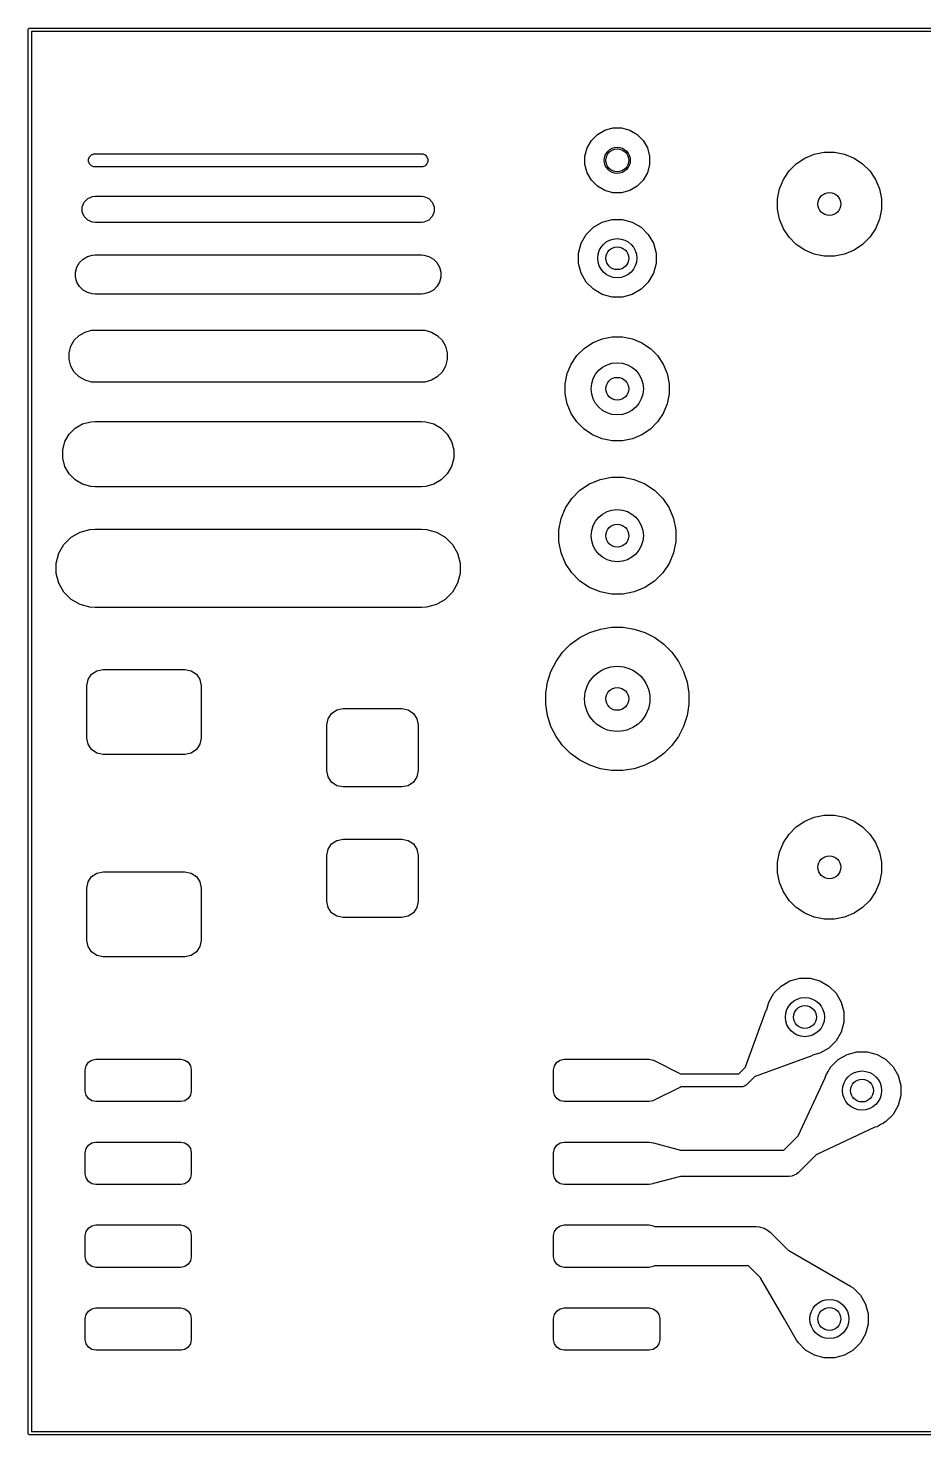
# Model space of a CAD drawing. Extents: x 126 to 188.3, y -91.5 to -70.
# Drawn here: x 125.97 to 139.7, y -91.52 to -69.97 of the extents above; entities that cross this region are included whole.
import ezdxf

# ---------------------------------------------------------------- set-up
doc = ezdxf.new("R2010")
doc.units = 0
doc.layers.add('BLACK', color=7, linetype='CONTINUOUS')

msp = doc.modelspace()

# ---------------------------------------------------------------- linework, layer by layer
at = {"layer": 'BLACK', "linetype": 'CONTINUOUS'}
for p, q in [((125.975, -70), (125.976903, -69.990433)), ((125.975, -91.5), (125.975, -70)), ((125.976903, -69.990433), (125.990433, -69.976903)), ((125.990433, -69.976903), (126, -69.975)), ((126, -69.975), (156.25, -69.975)), ((126.025, -70.025), (126.025, -91.475)), ((156.225, -70.025), (126.025, -70.025)), ((134.695619, -71.603323), (134.808658, -71.53806)), ((134.808658, -71.53806), (134.934737, -71.504278)), ((134.934737, -71.504278), (135.065263, -71.504278)), ((135.065263, -71.504278), (135.191342, -71.53806)), ((135.191342, -71.53806), (135.304381, -71.603323)), ((134.53806, -71.808658), (134.603323, -71.695619)), ((134.603323, -71.695619), (134.695619, -71.603323)), ((135.304381, -71.603323), (135.396677, -71.695619)), ((135.396677, -71.695619), (135.46194, -71.808658)), ((126.901921, -71.980491), (126.916853, -71.944443)), ((126.916853, -71.944443), (126.944443, -71.916853)), ((126.944443, -71.916853), (126.980491, -71.901921)), ((126.980491, -71.901921), (127, -71.9)), ((127, -71.9), (132, -71.9)), ((132, -71.9), (132.019509, -71.901921)), ((132.019509, -71.901921), (132.055557, -71.916853)), ((132.055557, -71.916853), (132.083147, -71.944443)), ((132.083147, -71.944443), (132.098079, -71.980491)), ((134.504278, -71.934737), (134.53806, -71.808658)), ((134.504278, -72.065263), (134.504278, -71.934737)), ((135.46194, -71.808658), (135.495722, -71.934737)), ((135.495722, -71.934737), (135.495722, -72.065263)), ((137.742485, -72.051592), (137.872883, -71.964463)), ((137.872883, -71.964463), (138.017772, -71.904448)), ((138.017772, -71.904448), (138.171586, -71.873852)), ((138.171586, -71.873852), (138.328414, -71.873852)), ((138.328414, -71.873852), (138.482228, -71.904448)), ((138.482228, -71.904448), (138.627117, -71.964463)), ((138.627117, -71.964463), (138.757515, -72.051592)), ((126.901921, -72.019509), (126.901921, -71.980491)), ((126.916853, -72.055557), (126.901921, -72.019509)), ((126.944443, -72.083147), (126.916853, -72.055557)), ((126.980491, -72.098079), (126.944443, -72.083147)), ((127, -72.1), (126.980491, -72.098079)), ((132, -72.1), (127, -72.1)), ((132.019509, -72.098079), (132, -72.1)), ((132.055557, -72.083147), (132.019509, -72.098079)), ((132.083147, -72.055557), (132.055557, -72.083147)), ((132.098079, -72.019509), (132.083147, -72.055557)), ((132.098079, -71.980491), (132.098079, -72.019509)), ((134.53806, -72.191342), (134.504278, -72.065263)), ((134.603323, -72.304381), (134.53806, -72.191342)), ((135.46194, -72.191342), (135.396677, -72.304381)), ((135.495722, -72.065263), (135.46194, -72.191342)), ((137.544463, -72.292883), (137.631592, -72.162485)), ((137.631592, -72.162485), (137.742485, -72.051592)), ((138.757515, -72.051592), (138.868408, -72.162485)), ((138.868408, -72.162485), (138.955537, -72.292883)), ((134.695619, -72.396677), (134.603323, -72.304381)), ((134.808658, -72.46194), (134.695619, -72.396677)), ((135.304381, -72.396677), (135.191342, -72.46194)), ((135.396677, -72.304381), (135.304381, -72.396677)), ((137.484448, -72.437772), (137.544463, -72.292883)), ((138.955537, -72.292883), (139.015552, -72.437772)), ((126.833706, -72.638886), (126.888886, -72.583706)), ((126.888886, -72.583706), (126.960982, -72.553843)), ((126.960982, -72.553843), (127, -72.55)), ((127, -72.55), (132, -72.55)), ((132, -72.55), (132.039018, -72.553843)), ((132.039018, -72.553843), (132.111114, -72.583706)), ((132.111114, -72.583706), (132.166294, -72.638886)), ((134.934737, -72.495722), (134.808658, -72.46194)), ((135.065263, -72.495722), (134.934737, -72.495722)), ((135.191342, -72.46194), (135.065263, -72.495722)), ((137.453852, -72.591586), (137.484448, -72.437772)), ((137.453852, -72.748414), (137.453852, -72.591586)), ((139.015552, -72.437772), (139.046148, -72.591586)), ((139.046148, -72.591586), (139.046148, -72.748414)), ((126.803843, -72.710982), (126.833706, -72.638886)), ((126.803843, -72.789018), (126.803843, -72.710982)), ((126.833706, -72.861114), (126.803843, -72.789018)), ((132.166294, -72.638886), (132.196157, -72.710982)), ((132.196157, -72.789018), (132.166294, -72.861114)), ((132.196157, -72.710982), (132.196157, -72.789018)), ((137.484448, -72.902228), (137.453852, -72.748414)), ((139.046148, -72.748414), (139.015552, -72.902228)), ((126.888886, -72.916294), (126.833706, -72.861114)), ((126.960982, -72.946157), (126.888886, -72.916294)), ((127, -72.95), (126.960982, -72.946157)), ((132, -72.95), (127, -72.95)), ((132.039018, -72.946157), (132, -72.95)), ((132.111114, -72.916294), (132.039018, -72.946157)), ((132.166294, -72.861114), (132.111114, -72.916294)), ((134.523988, -73.134743), (134.634743, -73.023988)), ((134.634743, -73.023988), (134.77039, -72.945672)), ((134.77039, -72.945672), (134.921684, -72.905133)), ((134.921684, -72.905133), (135.078316, -72.905133)), ((135.078316, -72.905133), (135.22961, -72.945672)), ((135.22961, -72.945672), (135.365257, -73.023988)), ((135.365257, -73.023988), (135.476012, -73.134743)), ((137.544463, -73.047117), (137.484448, -72.902228)), ((137.631592, -73.177515), (137.544463, -73.047117)), ((138.955537, -73.047117), (138.868408, -73.177515)), ((139.015552, -72.902228), (138.955537, -73.047117)), ((134.445672, -73.27039), (134.523988, -73.134743)), ((135.476012, -73.134743), (135.554328, -73.27039)), ((137.742485, -73.288408), (137.631592, -73.177515)), ((138.868408, -73.177515), (138.757515, -73.288408)), ((126.817372, -73.511994), (126.885195, -73.472836)), ((126.885195, -73.472836), (126.960842, -73.452567)), ((126.960842, -73.452567), (127, -73.45)), ((127, -73.45), (132, -73.45)), ((132, -73.45), (132.039158, -73.452567)), ((132.039158, -73.452567), (132.114805, -73.472836)), ((132.114805, -73.472836), (132.182628, -73.511994)), ((134.405133, -73.421684), (134.445672, -73.27039)), ((134.405133, -73.578316), (134.405133, -73.421684)), ((135.554328, -73.27039), (135.594867, -73.421684)), ((135.594867, -73.421684), (135.594867, -73.578316)), ((137.872883, -73.375537), (137.742485, -73.288408)), ((138.017772, -73.435552), (137.872883, -73.375537)), ((138.171586, -73.466148), (138.017772, -73.435552)), ((138.328414, -73.466148), (138.171586, -73.466148)), ((138.482228, -73.435552), (138.328414, -73.466148)), ((138.627117, -73.375537), (138.482228, -73.435552)), ((138.757515, -73.288408), (138.627117, -73.375537)), ((126.702567, -73.710842), (126.722836, -73.635195)), ((126.722836, -73.635195), (126.761994, -73.567372)), ((126.761994, -73.567372), (126.817372, -73.511994)), ((132.182628, -73.511994), (132.238006, -73.567372)), ((132.238006, -73.567372), (132.277164, -73.635195)), ((132.277164, -73.635195), (132.297433, -73.710842)), ((134.445672, -73.72961), (134.405133, -73.578316)), ((135.594867, -73.578316), (135.554328, -73.72961)), ((126.702567, -73.789158), (126.702567, -73.710842)), ((126.722836, -73.864805), (126.702567, -73.789158)), ((126.761994, -73.932628), (126.722836, -73.864805)), ((132.277164, -73.864805), (132.238006, -73.932628)), ((132.297433, -73.789158), (132.277164, -73.864805)), ((132.297433, -73.710842), (132.297433, -73.789158)), ((134.523988, -73.865257), (134.445672, -73.72961)), ((134.634743, -73.976012), (134.523988, -73.865257)), ((135.476012, -73.865257), (135.365257, -73.976012)), ((135.554328, -73.72961), (135.476012, -73.865257)), ((126.817372, -73.988006), (126.761994, -73.932628)), ((126.885195, -74.027164), (126.817372, -73.988006)), ((126.960842, -74.047433), (126.885195, -74.027164)), ((127, -74.05), (126.960842, -74.047433)), ((132, -74.05), (127, -74.05)), ((132.039158, -74.047433), (132, -74.05)), ((132.114805, -74.027164), (132.039158, -74.047433)), ((132.182628, -73.988006), (132.114805, -74.027164)), ((132.238006, -73.932628), (132.182628, -73.988006)), ((134.77039, -74.054328), (134.634743, -73.976012)), ((134.921684, -74.094867), (134.77039, -74.054328)), ((135.078316, -74.094867), (134.921684, -74.094867)), ((135.22961, -74.054328), (135.078316, -74.094867)), ((135.365257, -73.976012), (135.22961, -74.054328)), ((126.630448, -74.846927), (126.682659, -74.756495)), ((126.682659, -74.756495), (126.756495, -74.682659)), ((126.756495, -74.682659), (126.846927, -74.630448)), ((126.846927, -74.630448), (126.94779, -74.603422)), ((126.94779, -74.603422), (127, -74.6)), ((127, -74.6), (132, -74.6)), ((132, -74.6), (132.05221, -74.603422)), ((132.05221, -74.603422), (132.153073, -74.630448)), ((132.153073, -74.630448), (132.243505, -74.682659)), ((132.243505, -74.682659), (132.317341, -74.756495)), ((132.317341, -74.756495), (132.369552, -74.846927)), ((134.622883, -74.794463), (134.767772, -74.734448)), ((134.767772, -74.734448), (134.921586, -74.703852)), ((134.921586, -74.703852), (135.078414, -74.703852)), ((135.078414, -74.703852), (135.232228, -74.734448)), ((135.232228, -74.734448), (135.377117, -74.794463)), ((126.603422, -74.94779), (126.630448, -74.846927)), ((126.603422, -75.05221), (126.603422, -74.94779)), ((132.369552, -74.846927), (132.396578, -74.94779)), ((132.396578, -74.94779), (132.396578, -75.05221)), ((134.294463, -75.122883), (134.381592, -74.992485)), ((134.381592, -74.992485), (134.492485, -74.881592)), ((134.492485, -74.881592), (134.622883, -74.794463)), ((135.377117, -74.794463), (135.507515, -74.881592)), ((135.507515, -74.881592), (135.618408, -74.992485)), ((135.618408, -74.992485), (135.705537, -75.122883)), ((126.630448, -75.153073), (126.603422, -75.05221)), ((126.682659, -75.243505), (126.630448, -75.153073)), ((132.369552, -75.153073), (132.317341, -75.243505)), ((132.396578, -75.05221), (132.369552, -75.153073)), ((134.234448, -75.267772), (134.294463, -75.122883)), ((135.705537, -75.122883), (135.765552, -75.267772)), ((126.756495, -75.317341), (126.682659, -75.243505)), ((126.846927, -75.369552), (126.756495, -75.317341)), ((126.94779, -75.396578), (126.846927, -75.369552)), ((127, -75.4), (126.94779, -75.396578)), ((132, -75.4), (127, -75.4)), ((132.05221, -75.396578), (132, -75.4)), ((132.153073, -75.369552), (132.05221, -75.396578)), ((132.243505, -75.317341), (132.153073, -75.369552)), ((132.317341, -75.243505), (132.243505, -75.317341)), ((134.203852, -75.421586), (134.234448, -75.267772)), ((134.203852, -75.578414), (134.203852, -75.421586)), ((135.765552, -75.267772), (135.796148, -75.421586)), ((135.796148, -75.421586), (135.796148, -75.578414)), ((134.234448, -75.732228), (134.203852, -75.578414)), ((135.796148, -75.578414), (135.765552, -75.732228)), ((134.294463, -75.877117), (134.234448, -75.732228)), ((135.765552, -75.732228), (135.705537, -75.877117)), ((126.695619, -76.103323), (126.808658, -76.03806)), ((126.808658, -76.03806), (126.934737, -76.004278)), ((126.934737, -76.004278), (127, -76)), ((127, -76), (132, -76)), ((132, -76), (132.065263, -76.004278)), ((132.065263, -76.004278), (132.191342, -76.03806)), ((132.191342, -76.03806), (132.304381, -76.103323)), ((134.381592, -76.007515), (134.294463, -75.877117)), ((134.492485, -76.118408), (134.381592, -76.007515)), ((135.618408, -76.007515), (135.507515, -76.118408)), ((135.705537, -75.877117), (135.618408, -76.007515)), ((126.53806, -76.308658), (126.603323, -76.195619)), ((126.603323, -76.195619), (126.695619, -76.103323)), ((132.304381, -76.103323), (132.396677, -76.195619)), ((132.396677, -76.195619), (132.46194, -76.308658)), ((134.622883, -76.205537), (134.492485, -76.118408)), ((134.767772, -76.265552), (134.622883, -76.205537)), ((134.921586, -76.296148), (134.767772, -76.265552)), ((135.232228, -76.265552), (135.078414, -76.296148)), ((135.377117, -76.205537), (135.232228, -76.265552)), ((135.507515, -76.118408), (135.377117, -76.205537)), ((126.504278, -76.434737), (126.53806, -76.308658)), ((126.504278, -76.565263), (126.504278, -76.434737)), ((132.46194, -76.308658), (132.495722, -76.434737)), ((132.495722, -76.434737), (132.495722, -76.565263)), ((135.078414, -76.296148), (134.921586, -76.296148)), ((126.53806, -76.691342), (126.504278, -76.565263)), ((126.603323, -76.804381), (126.53806, -76.691342)), ((132.46194, -76.691342), (132.396677, -76.804381)), ((132.495722, -76.565263), (132.46194, -76.691342)), ((126.695619, -76.896677), (126.603323, -76.804381)), ((126.808658, -76.96194), (126.695619, -76.896677)), ((132.304381, -76.896677), (132.191342, -76.96194)), ((132.396677, -76.804381), (132.304381, -76.896677)), ((134.575743, -76.956271), (134.738744, -76.888754)), ((134.738744, -76.888754), (134.911785, -76.854334)), ((134.911785, -76.854334), (135.088215, -76.854334)), ((135.088215, -76.854334), (135.261256, -76.888754)), ((135.261256, -76.888754), (135.424257, -76.956271)), ((126.934737, -76.995722), (126.808658, -76.96194)), ((127, -77), (126.934737, -76.995722)), ((132, -77), (127, -77)), ((132.065263, -76.995722), (132, -77)), ((132.191342, -76.96194), (132.065263, -76.995722)), ((134.304291, -77.179046), (134.429046, -77.054291)), ((134.429046, -77.054291), (134.575743, -76.956271)), ((135.424257, -76.956271), (135.570954, -77.054291)), ((135.570954, -77.054291), (135.695709, -77.179046)), ((134.138754, -77.488744), (134.206271, -77.325743)), ((134.206271, -77.325743), (134.304291, -77.179046)), ((135.695709, -77.179046), (135.793729, -77.325743)), ((135.793729, -77.325743), (135.861246, -77.488744)), ((134.104334, -77.661785), (134.138754, -77.488744)), ((135.861246, -77.488744), (135.895666, -77.661785)), ((126.523988, -77.884743), (126.634743, -77.773988)), ((126.634743, -77.773988), (126.77039, -77.695672)), ((126.77039, -77.695672), (126.921684, -77.655133)), ((126.921684, -77.655133), (127, -77.65)), ((127, -77.65), (132, -77.65)), ((132, -77.65), (132.078316, -77.655133)), ((132.078316, -77.655133), (132.22961, -77.695672)), ((132.22961, -77.695672), (132.365257, -77.773988)), ((132.365257, -77.773988), (132.476012, -77.884743)), ((134.104334, -77.838215), (134.104334, -77.661785)), ((135.895666, -77.661785), (135.895666, -77.838215)), ((126.445672, -78.02039), (126.523988, -77.884743)), ((132.476012, -77.884743), (132.554328, -78.02039)), ((134.138754, -78.011256), (134.104334, -77.838215)), ((135.895666, -77.838215), (135.861246, -78.011256)), ((126.405133, -78.171684), (126.445672, -78.02039)), ((126.405133, -78.328316), (126.405133, -78.171684)), ((132.554328, -78.02039), (132.594867, -78.171684)), ((132.594867, -78.171684), (132.594867, -78.328316)), ((134.206271, -78.174257), (134.138754, -78.011256)), ((134.304291, -78.320954), (134.206271, -78.174257)), ((135.793729, -78.174257), (135.695709, -78.320954)), ((135.861246, -78.011256), (135.793729, -78.174257)), ((126.445672, -78.47961), (126.405133, -78.328316)), ((132.594867, -78.328316), (132.554328, -78.47961)), ((134.429046, -78.445709), (134.304291, -78.320954)), ((135.695709, -78.320954), (135.570954, -78.445709)), ((126.523988, -78.615257), (126.445672, -78.47961)), ((126.634743, -78.726012), (126.523988, -78.615257)), ((132.476012, -78.615257), (132.365257, -78.726012)), ((132.554328, -78.47961), (132.476012, -78.615257)), ((134.575743, -78.543729), (134.429046, -78.445709)), ((134.738744, -78.611246), (134.575743, -78.543729)), ((134.911785, -78.645666), (134.738744, -78.611246)), ((135.088215, -78.645666), (134.911785, -78.645666)), ((135.261256, -78.611246), (135.088215, -78.645666)), ((135.424257, -78.543729), (135.261256, -78.611246)), ((135.570954, -78.445709), (135.424257, -78.543729)), ((126.77039, -78.804328), (126.634743, -78.726012)), ((126.921684, -78.844867), (126.77039, -78.804328)), ((127, -78.85), (126.921684, -78.844867)), ((132, -78.85), (127, -78.85)), ((132.078316, -78.844867), (132, -78.85)), ((132.22961, -78.804328), (132.078316, -78.844867)), ((132.365257, -78.726012), (132.22961, -78.804328)), ((134.425252, -79.312096), (134.579048, -79.233733)), ((134.579048, -79.233733), (134.74321, -79.180393)), ((134.74321, -79.180393), (134.913695, -79.153391)), ((134.913695, -79.153391), (135.086305, -79.153391)), ((135.086305, -79.153391), (135.25679, -79.180393)), ((135.25679, -79.180393), (135.420952, -79.233733)), ((135.420952, -79.233733), (135.574748, -79.312096)), ((134.163553, -79.535607), (134.285607, -79.413553)), ((134.285607, -79.413553), (134.425252, -79.312096)), ((135.574748, -79.312096), (135.714393, -79.413553)), ((135.714393, -79.413553), (135.836447, -79.535607)), ((133.983733, -79.829048), (134.062096, -79.675252)), ((134.062096, -79.675252), (134.163553, -79.535607)), ((135.836447, -79.535607), (135.937904, -79.675252)), ((135.937904, -79.675252), (136.016267, -79.829048)), ((126.89403, -79.954329), (126.948223, -79.873223)), ((126.948223, -79.873223), (127.029329, -79.81903)), ((127.029329, -79.81903), (127.125, -79.8)), ((127.125, -79.8), (128.375, -79.8)), ((128.375, -79.8), (128.470671, -79.81903)), ((128.470671, -79.81903), (128.551777, -79.873223)), ((128.551777, -79.873223), (128.60597, -79.954329)), ((133.930393, -79.99321), (133.983733, -79.829048)), ((136.016267, -79.829048), (136.069607, -79.99321)), ((126.875, -80.05), (126.89403, -79.954329)), ((126.875, -80.85), (126.875, -80.05)), ((128.60597, -79.954329), (128.625, -80.05)), ((128.625, -80.05), (128.625, -80.85)), ((133.903391, -80.163695), (133.930393, -79.99321)), ((133.903391, -80.336305), (133.903391, -80.163695)), ((136.069607, -79.99321), (136.096609, -80.163695)), ((136.096609, -80.163695), (136.096609, -80.336305)), ((133.930393, -80.50679), (133.903391, -80.336305)), ((136.096609, -80.336305), (136.069607, -80.50679)), ((130.55, -80.65), (130.56903, -80.554329)), ((130.56903, -80.554329), (130.623223, -80.473223)), ((130.623223, -80.473223), (130.704329, -80.41903)), ((130.704329, -80.41903), (130.8, -80.4)), ((130.8, -80.4), (131.7, -80.4)), ((131.7, -80.4), (131.795671, -80.41903)), ((131.795671, -80.41903), (131.876777, -80.473223)), ((131.876777, -80.473223), (131.93097, -80.554329)), ((131.93097, -80.554329), (131.95, -80.65)), ((133.983733, -80.670952), (133.930393, -80.50679)), ((136.069607, -80.50679), (136.016267, -80.670952)), ((130.55, -81.35), (130.55, -80.65)), ((131.95, -80.65), (131.95, -81.35)), ((134.062096, -80.824748), (133.983733, -80.670952)), ((136.016267, -80.670952), (135.937904, -80.824748)), ((126.89403, -80.945671), (126.875, -80.85)), ((126.948223, -81.026777), (126.89403, -80.945671)), ((127.029329, -81.08097), (126.948223, -81.026777)), ((128.551777, -81.026777), (128.470671, -81.08097)), ((128.60597, -80.945671), (128.551777, -81.026777)), ((128.625, -80.85), (128.60597, -80.945671)), ((134.163553, -80.964393), (134.062096, -80.824748)), ((134.285607, -81.086447), (134.163553, -80.964393)), ((135.836447, -80.964393), (135.714393, -81.086447)), ((135.937904, -80.824748), (135.836447, -80.964393)), ((127.125, -81.1), (127.029329, -81.08097)), ((128.375, -81.1), (127.125, -81.1)), ((128.470671, -81.08097), (128.375, -81.1)), ((134.425252, -81.187904), (134.285607, -81.086447)), ((134.579048, -81.266267), (134.425252, -81.187904)), ((135.574748, -81.187904), (135.420952, -81.266267)), ((135.714393, -81.086447), (135.574748, -81.187904)), ((130.56903, -81.445671), (130.55, -81.35)), ((130.623223, -81.526777), (130.56903, -81.445671)), ((131.93097, -81.445671), (131.876777, -81.526777)), ((131.95, -81.35), (131.93097, -81.445671)), ((134.74321, -81.319607), (134.579048, -81.266267)), ((134.913695, -81.346609), (134.74321, -81.319607)), ((135.086305, -81.346609), (134.913695, -81.346609)), ((135.25679, -81.319607), (135.086305, -81.346609)), ((135.420952, -81.266267), (135.25679, -81.319607)), ((130.704329, -81.58097), (130.623223, -81.526777)), ((130.8, -81.6), (130.704329, -81.58097)), ((131.7, -81.6), (130.8, -81.6)), ((131.795671, -81.58097), (131.7, -81.6)), ((131.876777, -81.526777), (131.795671, -81.58097)), ((137.872883, -82.124463), (138.017772, -82.064448)), ((138.017772, -82.064448), (138.171586, -82.033852)), ((138.171586, -82.033852), (138.328414, -82.033852)), ((138.328414, -82.033852), (138.482228, -82.064448)), ((138.482228, -82.064448), (138.627117, -82.124463)), ((137.631592, -82.322485), (137.742485, -82.211592)), ((137.742485, -82.211592), (137.872883, -82.124463)), ((138.627117, -82.124463), (138.757515, -82.211592)), ((138.757515, -82.211592), (138.868408, -82.322485)), ((130.56903, -82.554329), (130.623223, -82.473223)), ((130.623223, -82.473223), (130.704329, -82.41903)), ((130.704329, -82.41903), (130.8, -82.4)), ((130.8, -82.4), (131.7, -82.4)), ((131.7, -82.4), (131.795671, -82.41903)), ((131.795671, -82.41903), (131.876777, -82.473223)), ((131.876777, -82.473223), (131.93097, -82.554329)), ((137.484448, -82.597772), (137.544463, -82.452883)), ((137.544463, -82.452883), (137.631592, -82.322485)), ((138.868408, -82.322485), (138.955537, -82.452883)), ((138.955537, -82.452883), (139.015552, -82.597772)), ((130.55, -82.65), (130.56903, -82.554329)), ((130.55, -83.35), (130.55, -82.65)), ((131.93097, -82.554329), (131.95, -82.65)), ((131.95, -82.65), (131.95, -83.35)), ((137.453852, -82.751586), (137.484448, -82.597772)), ((137.453852, -82.908414), (137.453852, -82.751586)), ((139.015552, -82.597772), (139.046148, -82.751586)), ((139.046148, -82.751586), (139.046148, -82.908414)), ((126.948223, -82.973223), (127.029329, -82.91903)), ((127.029329, -82.91903), (127.125, -82.9)), ((127.125, -82.9), (128.375, -82.9)), ((128.375, -82.9), (128.470671, -82.91903)), ((128.470671, -82.91903), (128.551777, -82.973223)), ((137.484448, -83.062228), (137.453852, -82.908414)), ((139.046148, -82.908414), (139.015552, -83.062228)), ((126.875, -83.15), (126.89403, -83.054329)), ((126.875, -83.95), (126.875, -83.15)), ((126.89403, -83.054329), (126.948223, -82.973223)), ((128.551777, -82.973223), (128.60597, -83.054329)), ((128.60597, -83.054329), (128.625, -83.15)), ((128.625, -83.15), (128.625, -83.95)), ((137.544463, -83.207117), (137.484448, -83.062228)), ((139.015552, -83.062228), (138.955537, -83.207117)), ((130.56903, -83.445671), (130.55, -83.35)), ((131.95, -83.35), (131.93097, -83.445671)), ((137.631592, -83.337515), (137.544463, -83.207117)), ((137.742485, -83.448408), (137.631592, -83.337515)), ((138.868408, -83.337515), (138.757515, -83.448408)), ((138.955537, -83.207117), (138.868408, -83.337515)), ((130.623223, -83.526777), (130.56903, -83.445671)), ((130.704329, -83.58097), (130.623223, -83.526777)), ((130.8, -83.6), (130.704329, -83.58097)), ((131.7, -83.6), (130.8, -83.6)), ((131.795671, -83.58097), (131.7, -83.6)), ((131.876777, -83.526777), (131.795671, -83.58097)), ((131.93097, -83.445671), (131.876777, -83.526777)), ((137.872883, -83.535537), (137.742485, -83.448408)), ((138.017772, -83.595552), (137.872883, -83.535537)), ((138.171586, -83.626148), (138.017772, -83.595552)), ((138.482228, -83.595552), (138.328414, -83.626148)), ((138.627117, -83.535537), (138.482228, -83.595552)), ((138.757515, -83.448408), (138.627117, -83.535537)), ((138.328414, -83.626148), (138.171586, -83.626148)), ((126.89403, -84.045671), (126.875, -83.95)), ((128.625, -83.95), (128.60597, -84.045671)), ((126.948223, -84.126777), (126.89403, -84.045671)), ((127.029329, -84.18097), (126.948223, -84.126777)), ((127.125, -84.2), (127.029329, -84.18097)), ((128.375, -84.2), (127.125, -84.2)), ((128.470671, -84.18097), (128.375, -84.2)), ((128.551777, -84.126777), (128.470671, -84.18097)), ((128.60597, -84.045671), (128.551777, -84.126777)), ((137.398988, -84.759743), (137.509743, -84.648988)), ((137.509743, -84.648988), (137.64539, -84.570672)), ((137.64539, -84.570672), (137.796684, -84.530133)), ((137.796684, -84.530133), (137.953316, -84.530133)), ((137.953316, -84.530133), (138.10461, -84.570672)), ((138.10461, -84.570672), (138.240257, -84.648988)), ((138.240257, -84.648988), (138.351012, -84.759743)), ((137.289778, -85.010686), (137.320672, -84.89539)), ((137.320672, -84.89539), (137.398988, -84.759743)), ((138.351012, -84.759743), (138.429328, -84.89539)), ((138.429328, -84.89539), (138.469867, -85.046684)), ((136.966459, -85.887667), (137.283102, -85.017364)), ((137.283102, -85.017364), (137.28915, -85.010763)), ((137.28915, -85.010763), (137.289778, -85.010686)), ((138.469867, -85.046684), (138.469867, -85.203316)), ((138.469867, -85.203316), (138.429328, -85.35461)), ((138.351012, -85.490257), (138.240257, -85.601012)), ((138.429328, -85.35461), (138.351012, -85.490257)), ((137.982633, -85.716898), (137.112338, -86.033538)), ((137.988352, -85.712417), (137.982633, -85.716898)), ((137.988762, -85.710369), (137.988352, -85.712417)), ((138.10461, -85.679328), (137.988762, -85.710369)), ((138.240257, -85.601012), (138.10461, -85.679328)), ((138.384743, -85.773988), (138.52039, -85.695672)), ((138.52039, -85.695672), (138.671684, -85.655133)), ((138.671684, -85.655133), (138.828316, -85.655133)), ((138.828316, -85.655133), (138.97961, -85.695672)), ((138.97961, -85.695672), (139.115257, -85.773988)), ((126.85, -85.9325), (126.86237, -85.870314)), ((126.85, -86.2575), (126.85, -85.9325)), ((126.86237, -85.870314), (126.897595, -85.817595)), ((126.897595, -85.817595), (126.950314, -85.78237)), ((126.950314, -85.78237), (127.0125, -85.77)), ((127.0125, -85.77), (128.3125, -85.77)), ((128.3125, -85.77), (128.374686, -85.78237)), ((128.374686, -85.78237), (128.427405, -85.817595)), ((128.427405, -85.817595), (128.46263, -85.870314)), ((128.46263, -85.870314), (128.475, -85.9325)), ((128.475, -85.9325), (128.475, -86.2575)), ((134.025, -85.9325), (134.03737, -85.870314)), ((134.025, -86.2575), (134.025, -85.9325)), ((134.03737, -85.870314), (134.072595, -85.817595)), ((134.072595, -85.817595), (134.125314, -85.78237)), ((134.125314, -85.78237), (134.1875, -85.77)), ((134.1875, -85.77), (135.4875, -85.77)), ((135.4875, -85.77), (135.549686, -85.78237)), ((135.549686, -85.78237), (135.552733, -85.784405)), ((135.552733, -85.784405), (135.553616, -85.784388)), ((135.553616, -85.784388), (135.554579, -85.784816)), ((135.554579, -85.784816), (135.968532, -85.991766)), ((136.863578, -85.995), (136.966096, -85.892481)), ((136.965756, -85.891661), (136.966459, -85.887667)), ((136.966096, -85.892481), (136.965756, -85.891661)), ((138.195672, -86.02039), (138.232135, -85.957233)), ((138.232135, -85.957233), (138.245356, -85.928973)), ((138.245356, -85.928973), (138.251908, -85.922985)), ((138.251908, -85.922985), (138.273988, -85.884743)), ((138.273988, -85.884743), (138.384743, -85.773988)), ((139.115257, -85.773988), (139.226012, -85.884743)), ((139.226012, -85.884743), (139.304328, -86.02039)), ((135.968532, -86.198233), (135.554592, -86.405177)), ((135.968532, -85.991766), (135.971337, -85.995)), ((135.971573, -86.196041), (135.968532, -86.198233)), ((135.971337, -85.995), (136.863578, -85.995)), ((135.972004, -86.195), (135.971573, -86.196041)), ((136.905, -86.195), (135.972004, -86.195)), ((136.924509, -86.193079), (136.905, -86.195)), ((136.960557, -86.178147), (136.924509, -86.193079)), ((136.975711, -86.165711), (136.960557, -86.178147)), ((137.10807, -86.033351), (136.975711, -86.165711)), ((137.112338, -86.033538), (137.10807, -86.033351)), ((137.771676, -86.941528), (138.186396, -86.055007)), ((138.186396, -86.055007), (138.195672, -86.02039)), ((139.304328, -86.02039), (139.344867, -86.171684)), ((139.344867, -86.171684), (139.344867, -86.328316)), ((126.86237, -86.319686), (126.85, -86.2575)), ((126.897595, -86.372405), (126.86237, -86.319686)), ((126.950314, -86.40763), (126.897595, -86.372405)), ((127.0125, -86.42), (126.950314, -86.40763)), ((128.374686, -86.40763), (128.3125, -86.42)), ((128.427405, -86.372405), (128.374686, -86.40763)), ((128.46263, -86.319686), (128.427405, -86.372405)), ((128.475, -86.2575), (128.46263, -86.319686)), ((134.03737, -86.319686), (134.025, -86.2575)), ((134.072595, -86.372405), (134.03737, -86.319686)), ((134.125314, -86.40763), (134.072595, -86.372405)), ((134.1875, -86.42), (134.125314, -86.40763)), ((135.549686, -86.40763), (135.4875, -86.42)), ((135.55321, -86.405275), (135.549686, -86.40763)), ((135.554592, -86.405177), (135.55321, -86.405275)), ((139.344867, -86.328316), (139.304328, -86.47961)), ((128.3125, -86.42), (127.0125, -86.42)), ((135.4875, -86.42), (134.1875, -86.42)), ((139.226012, -86.615257), (139.115257, -86.726012)), ((139.304328, -86.47961), (139.226012, -86.615257)), ((138.944986, -86.813605), (138.058476, -87.228321)), ((138.97961, -86.804328), (138.944986, -86.813605)), ((139.042779, -86.767856), (138.97961, -86.804328)), ((139.071024, -86.754644), (139.042779, -86.767856)), ((139.07255, -86.753785), (139.071024, -86.754644)), ((139.075958, -86.7487), (139.07255, -86.753785)), ((139.115257, -86.726012), (139.075958, -86.7487)), ((126.897595, -87.087595), (126.950314, -87.05237)), ((126.950314, -87.05237), (127.0125, -87.04)), ((127.0125, -87.04), (128.3125, -87.04)), ((128.3125, -87.04), (128.374686, -87.05237)), ((128.374686, -87.05237), (128.427405, -87.087595)), ((134.072595, -87.087595), (134.125314, -87.05237)), ((134.125314, -87.05237), (134.1875, -87.04)), ((134.1875, -87.04), (135.4875, -87.04)), ((135.4875, -87.04), (135.549686, -87.05237)), ((135.549686, -87.05237), (135.551498, -87.05358)), ((135.551498, -87.05358), (135.553636, -87.053416)), ((135.553636, -87.053416), (135.966296, -87.162695)), ((137.552158, -87.165), (137.770605, -86.946552)), ((137.770576, -86.946481), (137.771676, -86.941528)), ((137.770605, -86.946552), (137.770576, -86.946481)), ((126.85, -87.2025), (126.86237, -87.140314)), ((126.85, -87.5275), (126.85, -87.2025)), ((126.86237, -87.140314), (126.897595, -87.087595)), ((128.427405, -87.087595), (128.46263, -87.140314)), ((128.46263, -87.140314), (128.475, -87.2025)), ((128.475, -87.2025), (128.475, -87.5275)), ((134.025, -87.2025), (134.03737, -87.140314)), ((134.025, -87.5275), (134.025, -87.2025)), ((134.03737, -87.140314), (134.072595, -87.087595)), ((135.966296, -87.162695), (135.969319, -87.165)), ((135.969319, -87.165), (137.552158, -87.165)), ((138.054335, -87.228506), (137.776421, -87.506421)), ((138.058476, -87.228321), (138.054335, -87.228506)), ((126.86237, -87.589686), (126.85, -87.5275)), ((126.897595, -87.642405), (126.86237, -87.589686)), ((126.950314, -87.67763), (126.897595, -87.642405)), ((127.0125, -87.69), (126.950314, -87.67763)), ((128.3125, -87.69), (127.0125, -87.69)), ((128.374686, -87.67763), (128.3125, -87.69)), ((128.427405, -87.642405), (128.374686, -87.67763)), ((128.46263, -87.589686), (128.427405, -87.642405)), ((128.475, -87.5275), (128.46263, -87.589686)), ((134.03737, -87.589686), (134.025, -87.5275)), ((134.072595, -87.642405), (134.03737, -87.589686)), ((134.125314, -87.67763), (134.072595, -87.642405)), ((134.1875, -87.69), (134.125314, -87.67763)), ((135.4875, -87.69), (134.1875, -87.69)), ((135.549686, -87.67763), (135.4875, -87.69)), ((135.551499, -87.676418), (135.549686, -87.67763)), ((135.553636, -87.676583), (135.551499, -87.676418)), ((135.966295, -87.567305), (135.553636, -87.676583)), ((135.970301, -87.565), (135.966295, -87.567305)), ((137.635, -87.565), (135.970301, -87.565)), ((137.674018, -87.561157), (137.635, -87.565)), ((137.746114, -87.531294), (137.674018, -87.561157)), ((137.776421, -87.506421), (137.746114, -87.531294)), ((126.897595, -88.357595), (126.950314, -88.32237)), ((126.950314, -88.32237), (127.0125, -88.31)), ((127.0125, -88.31), (128.3125, -88.31)), ((128.3125, -88.31), (128.374686, -88.32237)), ((128.374686, -88.32237), (128.427405, -88.357595)), ((134.072595, -88.357595), (134.125314, -88.32237)), ((134.125314, -88.32237), (134.1875, -88.31)), ((134.1875, -88.31), (135.4875, -88.31)), ((135.4875, -88.31), (135.549686, -88.32237)), ((135.549686, -88.32237), (135.568589, -88.335)), ((135.568589, -88.335), (137.135, -88.335)), ((137.135, -88.335), (137.174158, -88.337567)), ((137.174158, -88.337567), (137.249805, -88.357836)), ((126.85, -88.4725), (126.86237, -88.410314)), ((126.85, -88.7975), (126.85, -88.4725)), ((126.86237, -88.410314), (126.897595, -88.357595)), ((128.427405, -88.357595), (128.46263, -88.410314)), ((128.46263, -88.410314), (128.475, -88.4725)), ((128.475, -88.4725), (128.475, -88.7975)), ((134.025, -88.4725), (134.03737, -88.410314)), ((134.025, -88.7975), (134.025, -88.4725)), ((134.03737, -88.410314), (134.072595, -88.357595)), ((137.249805, -88.357836), (137.317628, -88.396994)), ((137.317628, -88.396994), (137.347132, -88.422868)), ((137.347132, -88.422868), (137.625026, -88.700762)), ((137.625026, -88.700762), (137.629524, -88.701964)), ((137.629524, -88.701964), (138.57252, -89.244887)), ((126.86237, -88.859686), (126.85, -88.7975)), ((126.897595, -88.912405), (126.86237, -88.859686)), ((126.950314, -88.94763), (126.897595, -88.912405)), ((127.0125, -88.96), (126.950314, -88.94763)), ((128.3125, -88.96), (127.0125, -88.96)), ((128.374686, -88.94763), (128.3125, -88.96)), ((128.427405, -88.912405), (128.374686, -88.94763)), ((128.46263, -88.859686), (128.427405, -88.912405)), ((128.475, -88.7975), (128.46263, -88.859686)), ((134.03737, -88.859686), (134.025, -88.7975)), ((134.072595, -88.912405), (134.03737, -88.859686)), ((134.125314, -88.94763), (134.072595, -88.912405)), ((134.1875, -88.96), (134.125314, -88.94763)), ((135.4875, -88.96), (134.1875, -88.96)), ((135.549686, -88.94763), (135.4875, -88.96)), ((135.568589, -88.935), (135.549686, -88.94763)), ((137.010736, -88.935), (135.568589, -88.935)), ((137.20147, -89.125734), (137.010736, -88.935)), ((137.201964, -89.129524), (137.20147, -89.125734)), ((137.560355, -89.752008), (137.201964, -89.129524)), ((138.57252, -89.244887), (138.57798, -89.251985)), ((138.57798, -89.251985), (138.577921, -89.252432)), ((138.577921, -89.252432), (138.615257, -89.273988)), ((138.615257, -89.273988), (138.726012, -89.384743)), ((138.726012, -89.384743), (138.804328, -89.52039)), ((126.86237, -89.680314), (126.897595, -89.627595)), ((126.897595, -89.627595), (126.950314, -89.59237)), ((126.950314, -89.59237), (127.0125, -89.58)), ((127.0125, -89.58), (128.3125, -89.58)), ((128.3125, -89.58), (128.374686, -89.59237)), ((128.374686, -89.59237), (128.427405, -89.627595)), ((128.427405, -89.627595), (128.46263, -89.680314)), ((134.03737, -89.680314), (134.072595, -89.627595)), ((134.072595, -89.627595), (134.125314, -89.59237)), ((134.125314, -89.59237), (134.1875, -89.58)), ((134.1875, -89.58), (135.4875, -89.58)), ((135.4875, -89.58), (135.549686, -89.59237)), ((135.549686, -89.59237), (135.602405, -89.627595)), ((135.602405, -89.627595), (135.63763, -89.680314)), ((138.804328, -89.52039), (138.844867, -89.671684)), ((126.85, -89.7425), (126.86237, -89.680314)), ((126.85, -90.0675), (126.85, -89.7425)), ((128.46263, -89.680314), (128.475, -89.7425)), ((128.475, -89.7425), (128.475, -90.0675)), ((134.025, -89.7425), (134.03737, -89.680314)), ((134.025, -90.0675), (134.025, -89.7425)), ((135.63763, -89.680314), (135.65, -89.7425)), ((135.65, -89.7425), (135.65, -90.0675)), ((137.744887, -90.07252), (137.560355, -89.752008)), ((138.844867, -89.828316), (138.804328, -89.97961)), ((138.844867, -89.671684), (138.844867, -89.828316)), ((126.86237, -90.129686), (126.85, -90.0675)), ((128.475, -90.0675), (128.46263, -90.129686)), ((134.03737, -90.129686), (134.025, -90.0675)), ((135.65, -90.0675), (135.63763, -90.129686)), ((137.745288, -90.073166), (137.744887, -90.07252)), ((137.752464, -90.077977), (137.745288, -90.073166)), ((137.773988, -90.115257), (137.752464, -90.077977)), ((138.804328, -89.97961), (138.726012, -90.115257)), ((126.897595, -90.182405), (126.86237, -90.129686)), ((126.950314, -90.21763), (126.897595, -90.182405)), ((127.0125, -90.23), (126.950314, -90.21763)), ((128.3125, -90.23), (127.0125, -90.23)), ((128.374686, -90.21763), (128.3125, -90.23)), ((128.427405, -90.182405), (128.374686, -90.21763)), ((128.46263, -90.129686), (128.427405, -90.182405)), ((134.072595, -90.182405), (134.03737, -90.129686)), ((134.125314, -90.21763), (134.072595, -90.182405)), ((134.1875, -90.23), (134.125314, -90.21763)), ((135.4875, -90.23), (134.1875, -90.23)), ((135.549686, -90.21763), (135.4875, -90.23)), ((135.602405, -90.182405), (135.549686, -90.21763)), ((135.63763, -90.129686), (135.602405, -90.182405)), ((137.884743, -90.226012), (137.773988, -90.115257)), ((138.02039, -90.304328), (137.884743, -90.226012)), ((138.615257, -90.226012), (138.47961, -90.304328)), ((138.726012, -90.115257), (138.615257, -90.226012)), ((138.171684, -90.344867), (138.02039, -90.304328)), ((138.328316, -90.344867), (138.171684, -90.344867)), ((138.47961, -90.304328), (138.328316, -90.344867)), ((125.976903, -91.509567), (125.975, -91.5)), ((125.990433, -91.523097), (125.976903, -91.509567)), ((126, -91.525), (125.990433, -91.523097)), ((156.25, -91.525), (126, -91.525)), ((126.025, -91.475), (156.225, -91.475))]:
    msp.add_line(p, q, dxfattribs=at)
at = {"layer": 'BLACK'}
for centre, radius in [((135, -72), 0.2), ((138.25, -72.67), 0.175), ((138.25, -72.67), 0.175), ((135, -73.5), 0.3), ((135, -75.5), 0.4), ((135, -77.75), 0.4), ((135, -80.25), 0.5), ((138.25, -82.83), 0.175), ((138.25, -82.83), 0.175), ((137.875, -85.125), 0.3), ((138.75, -86.25), 0.3), ((138.25, -89.75), 0.3)]:
    msp.add_circle(centre, radius, dxfattribs=at)
at = {"layer": 'WHITE'}
for centre in [(135, -72), (138.25, -72.67), (135, -73.5), (135, -75.5), (135, -77.75), (135, -80.25), (138.25, -82.83), (137.875, -85.125), (138.75, -86.25), (138.25, -89.75)]:
    msp.add_circle(centre, 0.175, dxfattribs=at)

doc.saveas('drawing.dxf')
